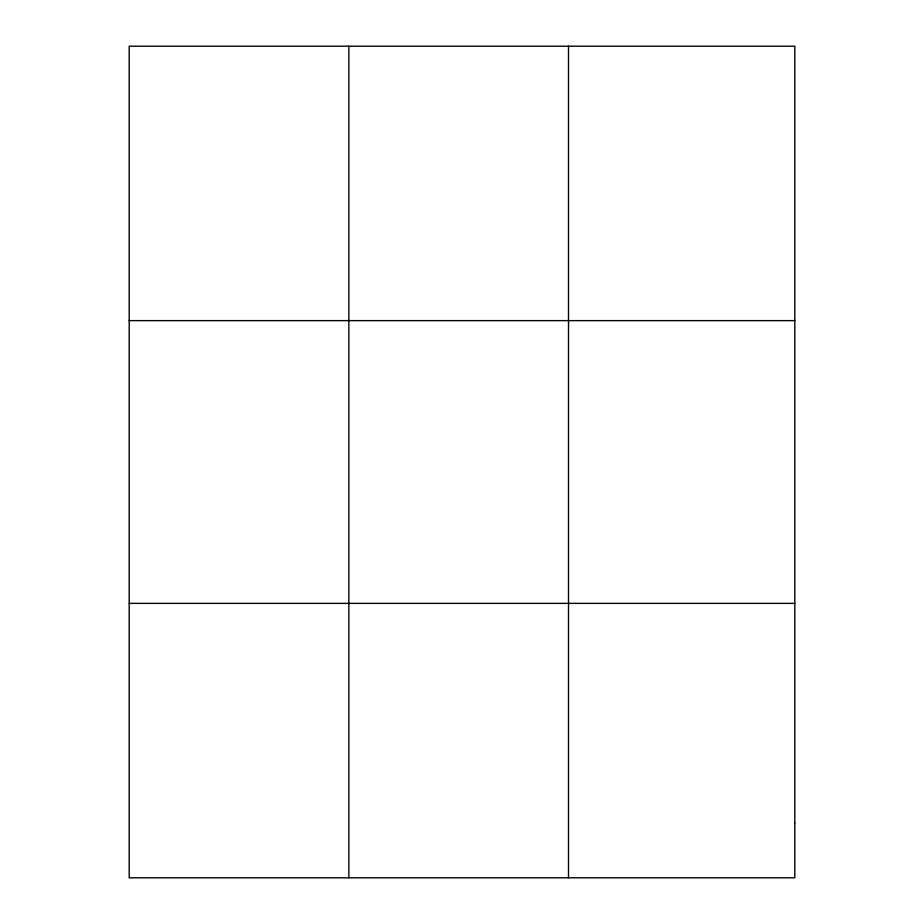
<?xml version="1.0" encoding="UTF-8"?>
<svg xmlns="http://www.w3.org/2000/svg" width="924" height="924" viewBox="0 0 924 924"><rect width="100%" height="100%" fill="white"/><g stroke="black" fill="none" stroke-linecap="round" stroke-linejoin="round"><path stroke-width="1.39" d="M348.845 46.2L348.845 877.8M568.503 46.2L568.503 877.8M129.187 320.628L794.813 320.628M129.187 603.372L794.813 603.372M794.813 822.914L794.813 877.8L129.187 877.8L129.187 46.2L794.813 46.2L794.813 822.914"/></g></svg>
